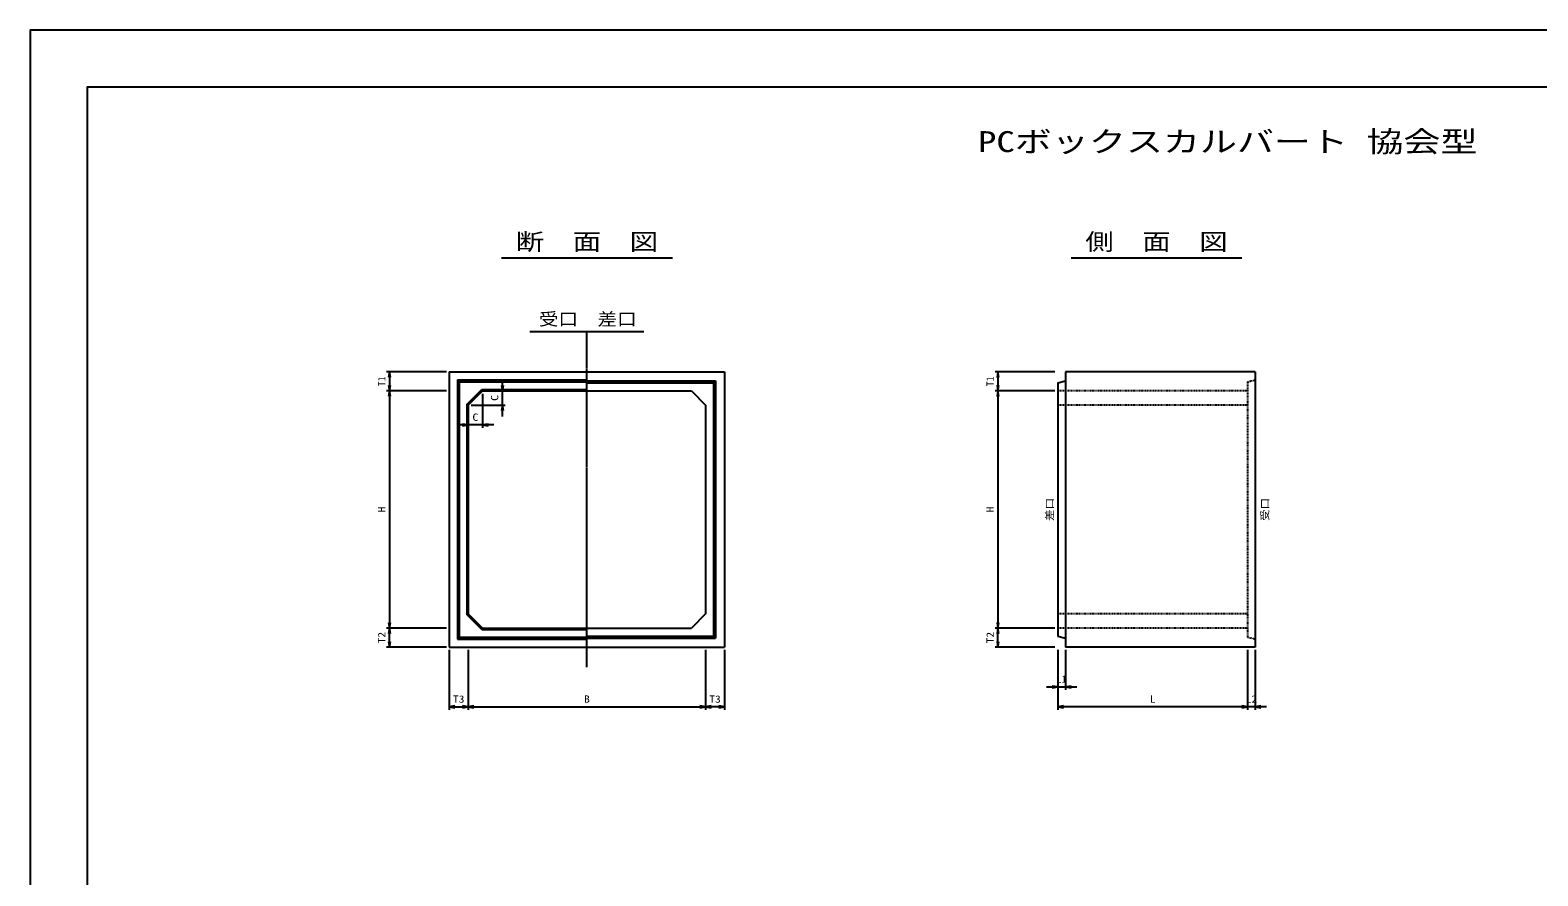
# Model space of a CAD drawing. Units: millimetres at full size; details may follow other scales. Extents: x 0 to 25230, y 0 to 17820.
# Drawn here: x 0 to 15882, y 8910 to 17820 of the extents above; entities that cross this region are included whole.
import ezdxf
from ezdxf.enums import TextEntityAlignment as Align

# ---------------------------------------------------------------- set-up
doc = ezdxf.new("R2010")
doc.units = ezdxf.units.MM
doc.linetypes.add('CHAIN', pattern=[18.5, 12, -1.5, 3.5, -1.5])
doc.linetypes.add('DASHED_SPACED', pattern=[12, 6, -6])
for name, color, linetype, lineweight in [('D-BMK', 2, 'CHAIN', 25), ('D-STR-DIM', 7, 'Continuous', 25), ('D-STR-STRn', 1, 'Continuous', 25), ('D-STR-TXT', 7, 'Continuous', 25), ('D-TTL', 2, 'Continuous', 25), ('D-TTL-TXT', 7, 'Continuous', 25)]:
    doc.layers.add(name, color=color, linetype=linetype, lineweight=lineweight)
doc.styles.add('ＭＳ ゴシック', font='')
doc.styles.get('ＭＳ ゴシック').set_extended_font_data('MS Gothic')

# ---------------------------------------------------------------- blocks, each defined once
blk = doc.blocks.new('open_arrow')
at = {"color": 0, "linetype": 'Continuous', "lineweight": -2}
blk.add_lwpolyline([(7.5, 1.25), (0, 0), (7.5, -1.25)], dxfattribs=at)

msp = doc.modelspace()

# ---------------------------------------------------------------- linework, layer by layer
at = {"layer": 'D-BMK'}
msp.add_line((5865, 11110), (5865, 14640), dxfattribs=at)
at = {"layer": 'D-STR-DIM'}
for p, q in [((4385, 14220), (3755, 14220)), ((3785, 14220), (3785, 14020)), ((4975, 13750), (4975, 14140)), ((10795, 14220), (10165, 14220)), ((10195, 14220), (10195, 14020)), ((4385, 14020), (3755, 14020)), ((4385, 14020), (3755, 14020)), ((3785, 14020), (3785, 11520)), ((4765, 13990), (4765, 13630)), ((4795, 14020), (5005, 14020)), ((10795, 14020), (10165, 14020)), ((10795, 14020), (10165, 14020)), ((10195, 14020), (10195, 11520)), ((4615, 13840), (4615, 13630)), ((4645, 13870), (5005, 13870)), ((4885, 13660), (4495, 13660)), ((4385, 11520), (3755, 11520)), ((4385, 11520), (3755, 11520)), ((3785, 11320), (3785, 11520)), ((10795, 11520), (10165, 11520)), ((10795, 11520), (10165, 11520)), ((10195, 11320), (10195, 11520)), ((4385, 11320), (3755, 11320)), ((4415, 11290), (4415, 10660)), ((4615, 11290), (4615, 10660)), ((4615, 11290), (4615, 10660)), ((7115, 11290), (7115, 10660)), ((7115, 11290), (7115, 10660)), ((7315, 11290), (7315, 10660)), ((10795, 11320), (10165, 11320)), ((10825, 11290), (10825, 10870)), ((10825, 11290), (10825, 10660)), ((10905, 11290), (10905, 10870)), ((12825, 11290), (12825, 10660)), ((12825, 11290), (12825, 10660)), ((12905, 11290), (12905, 10660)), ((10705, 10900), (11025, 10900)), ((4415, 10690), (4615, 10690)), ((4615, 10690), (7115, 10690)), ((7315, 10690), (7115, 10690)), ((12825, 10690), (10825, 10690)), ((13025, 10690), (12705, 10690))]:
    msp.add_line(p, q, dxfattribs=at)
at = {"layer": 'D-STR-STRn'}
for p, q in [((4415, 14220), (7315, 14220)), ((4415, 14220), (4415, 11320)), ((7315, 14220), (7315, 11320)), ((12905, 14220), (10905, 14220)), ((10905, 14220), (10905, 11320)), ((12905, 14220), (12905, 11320)), ((4500, 14135), (5865, 14135)), ((4500, 14135), (4500, 11405)), ((4500, 14135), (4520, 14115)), ((4520, 14115), (5865, 14115)), ((4520, 14115), (4520, 11425)), ((4600, 13876.213), (4758.787, 14035)), ((4615, 13870), (4765, 14020)), ((4758.787, 14035), (5865, 14035)), ((4758.787, 14035), (4765, 14020)), ((4765, 14020), (6965, 14020)), ((5865, 14125), (7220, 14125)), ((5865, 14105), (7200, 14105)), ((6965, 14020), (7115, 13870)), ((7220, 14125), (7200, 14105)), ((7200, 14105), (7200, 11435)), ((7220, 14125), (7220, 11415)), ((10825, 14105), (10905, 14125)), ((10825, 14105), (10825, 11435)), ((4600, 13876.213), (4600, 11663.787)), ((4600, 13876.213), (4615, 13870)), ((4615, 13870), (4615, 11670)), ((7115, 13870), (7115, 11670)), ((4600, 11663.787), (4615, 11670)), ((4758.787, 11505), (4600, 11663.787)), ((4765, 11520), (4615, 11670)), ((7115, 11670), (6965, 11520)), ((4758.787, 11505), (4765, 11520)), ((4758.787, 11505), (5865, 11505)), ((4765, 11520), (6965, 11520)), ((4415, 11320), (7315, 11320)), ((4520, 11425), (4500, 11405)), ((4500, 11405), (5865, 11405)), ((4520, 11425), (5865, 11425)), ((5865, 11435), (7200, 11435)), ((5865, 11415), (7220, 11415)), ((7200, 11435), (7220, 11415)), ((10825, 11435), (10905, 11415)), ((12905, 11320), (10905, 11320))]:
    msp.add_line(p, q, dxfattribs=at)
at = {"layer": 'D-STR-STRn', "linetype": 'DASHED_SPACED'}
for p, q in [((12825, 14020), (10825, 14020)), ((12825, 14115), (12905, 14135)), ((12825, 14115), (12825, 11425)), ((12825, 13870), (10825, 13870)), ((12825, 11670), (10825, 11670)), ((12825, 11520), (10825, 11520)), ((12825, 11425), (12905, 11405))]:
    msp.add_line(p, q, dxfattribs=at)
at = {"layer": 'D-TTL'}
for points in [[(0, 0), (25230, 0), (25230, 17820), (0, 17820)], [(600, 600), (24630, 600), (24630, 17220), (600, 17220)]]:
    msp.add_lwpolyline(points, close=True, dxfattribs=at)
at = {"layer": 'D-TTL-TXT'}
for p, q in [((4965, 15420), (6765, 15420)), ((10965, 15420), (12765, 15420)), ((6465, 14640), (5265, 14640))]:
    msp.add_line(p, q, dxfattribs=at)

# ---------------------------------------------------------------- block references
at = {"layer": 'D-STR-DIM', "xscale": 8, "yscale": 8}
for p, rotation in [((3785, 14220), 270), ((10195, 14220), 270), ((3785, 14020), 90), ((3785, 14020), 270), ((4975, 14020), 90), ((10195, 14020), 90), ((10195, 14020), 270), ((4975, 13870), 270), ((4615, 13660), 180), ((3785, 11520), 90), ((3785, 11520), 270), ((10195, 11520), 90), ((10195, 11520), 270), ((3785, 11320), 90), ((10195, 11320), 90), ((10825, 10900), 180), ((4615, 10690), 180), ((7115, 10690), 180), ((7315, 10690), 180), ((12825, 10690), 180), ((12825, 10690), 180)]:
    msp.add_blockref('open_arrow', p, dxfattribs=dict(at, rotation=rotation))
for p in [(4765, 13660), (10905, 10900), (4415, 10690), (4615, 10690), (7115, 10690), (10825, 10690), (12905, 10690)]:
    msp.add_blockref('open_arrow', p, dxfattribs=at)

# ---------------------------------------------------------------- texts
at = {"layer": 'D-STR-DIM', "style": 'ＭＳ ゴシック'}
for p in [(3702.5, 14120), (10112.5, 14120)]:
    msp.add_text('T1', height=76.98, rotation=90, dxfattribs=at).set_placement(p, align=Align.MIDDLE_CENTER)
for s, width, p in [('C', 1.2, (4892.5, 13945)), ('H', 1.15, (3702.5, 12770)), ('H', 1.15, (10112.5, 12770)), ('T2', 1.15, (3702.5, 11420)), ('T2', 1.15, (10112.5, 11420))]:
    msp.add_text(s, height=76.98, rotation=90, dxfattribs=dict(at, width=width)).set_placement(p, align=Align.MIDDLE_CENTER)
for s, width, p in [('C', 1.2, (4690, 13742.5)), ('T3', 1.15, (4515, 10772.5)), ('B', 1.2, (5865, 10772.5)), ('T3', 1.15, (7215, 10772.5)), ('L', 1.2, (11825, 10772.5)), ('L2', 1.15, (12865, 10772.5))]:
    msp.add_text(s, height=76.98, dxfattribs=dict(at, width=width)).set_placement(p, align=Align.MIDDLE_CENTER)
msp.add_text('L1', height=76.98, dxfattribs=at).set_placement((10865, 10982.5), align=Align.MIDDLE_CENTER)
at = {"layer": 'D-STR-TXT', "style": 'ＭＳ ゴシック', "width": 1.15}
for s, p in [('差口', (10801.777, 12770)), ('受口', (13070, 12770))]:
    msp.add_text(s, height=76.98, rotation=90, dxfattribs=at).set_placement(p, align=Align.BOTTOM_CENTER)
at = {"layer": 'D-TTL-TXT', "style": 'ＭＳ ゴシック'}
for s, height, width, p in [('PCボックスカルバート 協会型', 219.9, 1.3, (12615, 16470)), ('断\u3000面\u3000図', 176, 1.25, (5865, 15450)), ('側\u3000面\u3000図', 176, 1.25, (11865, 15450)), ('受口', 132, 1.15, (5565, 14670)), ('差口', 132, 1.15, (6183.274, 14670))]:
    msp.add_text(s, height=height, dxfattribs=dict(at, width=width)).set_placement(p, align=Align.BOTTOM_CENTER)

doc.saveas('drawing.dxf')
